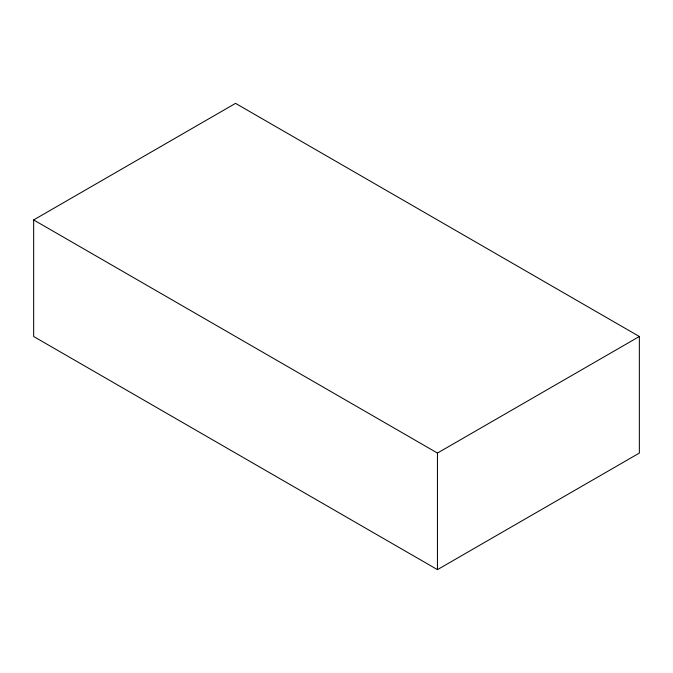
<?xml version="1.0" encoding="UTF-8"?>
<svg xmlns="http://www.w3.org/2000/svg" width="673" height="673" viewBox="0 0 673 673"><rect width="100%" height="100%" fill="white"/><g stroke="black" fill="none" stroke-linecap="round" stroke-linejoin="round"><path stroke-width="1.01" d="M33.65 219.936L235.55 103.364L639.35 336.5L639.35 453.064L437.45 569.636L33.65 336.5L33.65 219.936L437.45 453.064L639.35 336.5M437.45 453.064L437.45 569.636"/></g></svg>
